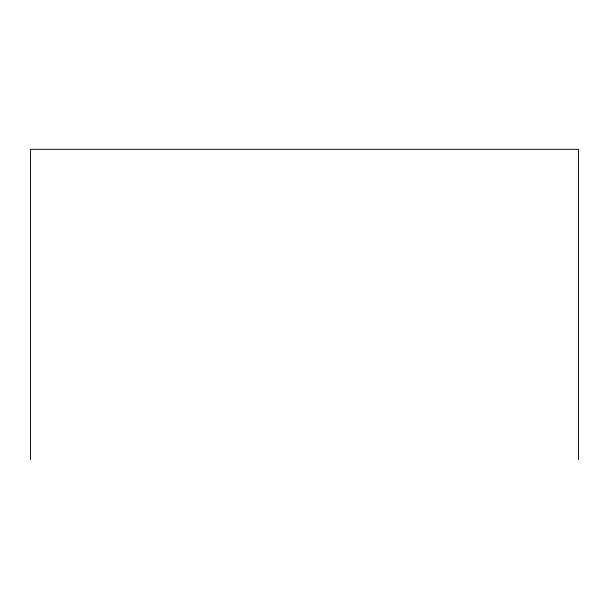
<?xml version="1.0" encoding="UTF-8"?>
<svg xmlns="http://www.w3.org/2000/svg" width="609" height="609" viewBox="0 0 609 609"><rect width="100%" height="100%" fill="white"/><g stroke="black" fill="none" stroke-linecap="round" stroke-linejoin="round"><path stroke-width="0.91" d="M578.55 459.688L578.55 149.312L30.45 149.312L30.45 459.688"/></g></svg>
